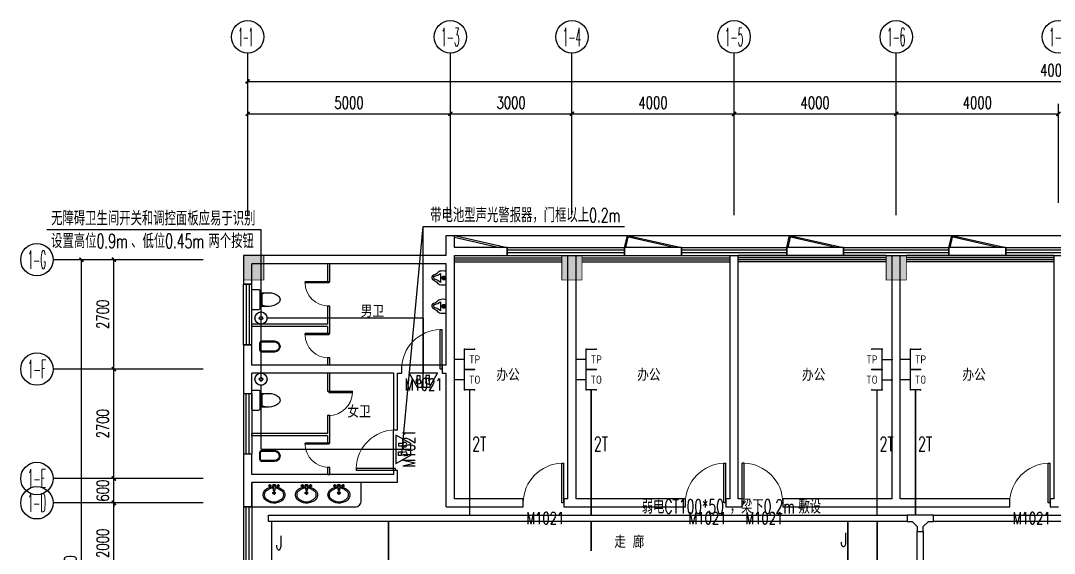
# Model space of a CAD drawing. Extents: x -6243262 to 3079315, y -2914302 to 172723.
# Drawn here: x -1822998 to -1797498, y -711020 to -697873 of the extents above; entities that cross this region are included whole.
import ezdxf
from ezdxf.enums import TextEntityAlignment as Align

# ---------------------------------------------------------------- set-up
doc = ezdxf.new("R2010")
doc.units = 0
doc.header["$LTSCALE"] = 1000
for name, color, linetype in [('0-柱网', 2, 'Continuous'), ('0-铝板', 32, 'Continuous'), ('A-FLOR-OTHER1-ON', 253, 'Continuous'), ('AXIS', 3, 'Continuous'), ('AXIS_TEXT', 7, 'Continuous'), ('CABLETRAY', 4, 'Continuous'), ('DIM-消防', 3, 'Continuous'), ('EQUIP-安防', 3, 'Continuous'), ('EQUIP-消防', 3, 'Continuous'), ('EQUIP-通讯', 3, 'Continuous'), ('PUB_TEXT', 7, 'Continuous'), ('STAIR', 2, 'Continuous'), ('TEL_TEXT', 7, 'Continuous'), ('WALL', 9, 'Continuous'), ('WALL-PARAPET', 6, 'Continuous'), ('WINDOW', 4, 'Continuous'), ('WINDOW_TEXT', 7, 'Continuous'), ('WIRE-通讯', 4, 'Continuous'), ('洁具', 253, 'Continuous')]:
    doc.layers.add(name, color=color, linetype=linetype)
doc.styles.add('-宋体', font='', dxfattribs={"width": 0.8})
doc.styles.add('_TCH_AXIS', font='COMPLEX', dxfattribs={"bigfont": 'GBCBIG'})
doc.styles.add('_TCH_DIM_T3', font='SIMPLEX', dxfattribs={"width": 0.705882, "bigfont": 'GBCBIG'})
doc.styles.add('_TCH_WINDOW', font='SIMPLEX', dxfattribs={"height": 3.5, "bigfont": 'GBCBIG'})
doc.styles.add('_TEL_ATTDEF', font='gbenor', dxfattribs={"bigfont": 'gbcbig'})
doc.styles.add('_TEL_DIM', font='SIMPLEX', dxfattribs={"width": 0.8, "height": 3.5, "bigfont": 'HZTXT'})
doc.styles.add('COMPLEX', font='COMPLEX')
doc.styles.get("Standard").update_dxf_attribs({"font": 'gbenor.shx', "bigfont": 'gbcbig.shx'})
doc.styles.get('-宋体').set_extended_font_data('SimSun')
doc.dimstyles.new('_TCH_ARCH&&100', dxfattribs={"dimtxt": 297.5, "dimasz": 100, "dimexe": 250, "dimexo": 300, "dimgap": 126.25, "dimtad": 1, "dimdec": 0, "dimzin": 0, "dimdsep": 46, "dimtxsty": '_TCH_DIM_T3', "dimblk": 'ARCHTICK', "dimcen": 0.09, "dimclrt": 7, "dimazin": 2, "dimtfac": 1, "dimtdec": 0, "dimtix": 1, "dimtmove": 2, "dimatfit": 3, "dimfxl": 0, "dimtolj": 1, "dimtzin": 0, "dimarcsym": 0})

# ---------------------------------------------------------------- blocks, each defined once
blk = doc.blocks.new('1#柱网')
at = {"layer": '0-柱网'}
for points in [[(494005, 93967), (494005, 93367), (494505, 93367), (494505, 93967)], [(501855, 93967), (501855, 93367), (502355, 93367), (502355, 93967)], [(509855, 93967), (509855, 93367), (510355, 93367), (510355, 93967)]]:
    blk.add_hatch(color=0, dxfattribs=at).paths.add_polyline_path(points)
at = {"layer": '0-柱网', "color": 0, "const_width": 20}
for points in [[(494005, 93967), (494005, 93367), (494505, 93367), (494505, 93967), (494005, 93967)], [(501855, 93967), (501855, 93367), (502355, 93367), (502355, 93967), (501855, 93967)], [(509855, 93967), (509855, 93367), (510355, 93367), (510355, 93967), (509855, 93967)]]:
    blk.add_lwpolyline(points, dxfattribs=at)
blk = doc.blocks.new('A$C22252488')
at = {"layer": '0-铝板', "color": 0}
blk.add_lwpolyline([(1218, 0), (60, 261), (69, 300), (1400, 0)], dxfattribs=at)
at = {"layer": 'WINDOW', "color": 0}
for points in [[(0, 0), (60, 261)], [(31, 0), (90, 254)]]:
    blk.add_lwpolyline(points, dxfattribs=at)
blk = doc.blocks.new('$DorLib2D$00000001')
at = {"color": 0}
for p, q in [((0.45, 0.975), (0.5, 0.975)), ((0.45, 0), (0.45, 0.975)), ((0.5, 0), (0.5, 0.975)), ((0.5, 0), (0.45, 0))]:
    blk.add_line(p, q, dxfattribs=at)
at = {"color": 0, "lineweight": 13}
blk.add_arc((0.475, 0), 0.975, 91.4693, 180, dxfattribs=at)
blk = doc.blocks.new('$WINLIB2D$00000001')
at = {"color": 0}
for points in [[(-0.5, 0.5), (-0.5, -0.5)], [(-0.5, 0.5), (0.5, 0.5)], [(0.5, -0.5), (0.5, 0.5)], [(0.5, 0.1667), (-0.5, 0.1667)], [(0.5, -0.1667), (-0.5, -0.1667)], [(-0.5, -0.5), (0.5, -0.5)]]:
    blk.add_lwpolyline(points, dxfattribs=at)
blk = doc.blocks.new('$plan$00003671')
at = {"layer": '洁具', "color": 0}
for p, q in [((-101, 10), (-101, -63)), ((-25, 0), (-32, -39)), ((-25, 0), (25, 0)), ((-25, 0), (-17, -148)), ((25, 0), (17, -148)), ((25, 0), (32, -39)), ((101, 10), (101, -63)), ((-64, -27), (-138, -27)), ((45, -209), (-45, -209)), ((-32, -39), (-17, -148)), ((-24, -20), (24, -20)), ((-17, -138), (17, -138)), ((-17, -148), (17, -148)), ((0, -164), (0, -254)), ((32, -39), (17, -148)), ((138, -27), (64, -27))]:
    blk.add_line(p, q, dxfattribs=at)
blk.add_lwpolyline([(25, 0), (32, -39), (30, -54, -0.144626), (222, -135, -0.454002), (196, -399, -0.337627), (-227, -368, -0.376635), (-227, -140, -0.17218), (-30, -54), (-32, -39), (-25, 0)], format="xyb", close=True, dxfattribs=at)
for centre, radius in [((-101, -27), 25.2), ((-101, -27), 15.1), ((0, -209), 30.2), ((0, -209), 20.2), ((101, -27), 25.2), ((101, -27), 15.1)]:
    blk.add_circle(centre, radius, dxfattribs=at)
for centre, radius, start, end in [((-102, -254), 138, 152.5904, 207.4096), ((-19, -374), 275, 118.8696, 138.2267), ((-16, -304), 218, 108.3074, 128.6169), ((0, -351), 268, 95.4714, 108.3074), ((-1, -27), 7.25, 80.5252, 279.4748), ((1, -27), 7.25, 260.5252, 99.4748), ((0, -351), 268, 71.6926, 84.5286), ((16, -304), 218, 51.3831, 71.6926), ((19, -374), 275, 41.7733, 61.1304), ((102, -254), 138, 332.5904, 27.4096), ((-19, -135), 275, 221.7733, 241.1304), ((-16, -205), 218, 231.3831, 251.6926), ((0, -158), 268, 251.6926, 288.3074), ((16, -205), 218, 288.3074, 308.6169), ((19, -135), 275, 298.8696, 318.2267)]:
    blk.add_arc(centre, radius, start, end, dxfattribs=at)
blk = doc.blocks.new('$plan$00002813')
at = {"layer": '洁具', "color": 0}
blk.add_line((-112, -146), (114, -146), dxfattribs=at)
blk.add_lwpolyline([(-185, 0), (-185, -10), (-164, -10, 0.125587), (-163, -162, 0.087699), (-135, -207, -0.142493), (-79, -292, 0.309604), (0, -360, 0.229829), (59, -308, -0.1358), (128, -215, 0.187963), (170, -108, 0.056569), (165, -10), (185, -10), (185, 0)], format="xyb", close=True, dxfattribs=at)
for radius in [47.3, 34.6, 22.1]:
    blk.add_circle((0, -62), radius, dxfattribs=at)
for centre, radius, start, end in [((-382, -363), 346, 14.0616, 38.7001), ((335, -366), 312, 135.2868, 164.3913), ((-6, -276), 40.9, 183.6565, 351.9398)]:
    blk.add_arc(centre, radius, start, end, dxfattribs=at)
blk = doc.blocks.new('$plan$00002866')
at = {"layer": '洁具', "color": 0}
for points in [[(-366, 138), (-59, 138, -0.388189), (0, 88), (0, -88, -0.388189), (-59, -138), (-366, -138, -0.97895)], [(-58, -116), (-376, -116, -0.936623), (-366, 117), (-58, 117, -0.381636), (-21, 86), (-21, -86, -0.399536)]]:
    blk.add_lwpolyline(points, format="xyb", close=True, dxfattribs=at)
blk.add_lwpolyline([(-306, 117, 0, 0, 0.440649), (-316, 108, 0, 0, 0), (-316, -106, 0, 0, 0.411645), (-307, -115, 1.5, 1.5, 0)], format="xyseb", dxfattribs=at)
blk = doc.blocks.new('_ArchTick')
at = {"color": 0, "linetype": 'ByBlock', "const_width": 0.4}
blk.add_lwpolyline([(-0.5, -0.5), (0.5, 0.5)], dxfattribs=at)
blk = doc.blocks.new('*D131')
at = {"layer": 'AXIS', "color": 0, "lineweight": -2, "transparency": 16777216}
for p, q in [((1416495, -770052), (1416495, -766802)), ((1456495, -770052), (1456495, -766802)), ((1416495, -767052), (1456495, -767052))]:
    blk.add_line(p, q, dxfattribs=at)
at = {"layer": 'Defpoints', "color": 0, "transparency": 16777216}
for p in [(1456495, -767052), (1416495, -770352), (1456495, -770352)]:
    blk.add_point(p, dxfattribs=at)
at = {"layer": 'AXIS', "color": 0, "lineweight": -2, "transparency": 16777216, "xscale": 100, "yscale": 100, "zscale": 100, "rotation": 180}
blk.add_blockref('_ArchTick', (1416495, -767052), dxfattribs=at)
at = {"layer": 'AXIS', "color": 0, "lineweight": -2, "transparency": 16777216, "xscale": 100, "yscale": 100, "zscale": 100}
blk.add_blockref('_ArchTick', (1456495, -767052), dxfattribs=at)
at = {"layer": 'AXIS', "color": 7, "transparency": 16777216, "insert": (1436495, -766777), "char_height": 297.5, "attachment_point": 5, "style": '_TCH_DIM_T3'}
blk.add_mtext('\\A1;40000', dxfattribs=at)
blk = doc.blocks.new('*D136')
at = {"layer": 'AXIS', "color": 0, "lineweight": -2, "transparency": 16777216}
for p, q in [((1432495, -770052), (1432495, -767602)), ((1436495, -770052), (1436495, -767602)), ((1432495, -767852), (1436495, -767852))]:
    blk.add_line(p, q, dxfattribs=at)
at = {"layer": 'Defpoints', "color": 0, "transparency": 16777216}
for p in [(1436495, -767852), (1432495, -770352), (1436495, -770352)]:
    blk.add_point(p, dxfattribs=at)
at = {"layer": 'AXIS', "color": 0, "lineweight": -2, "transparency": 16777216, "xscale": 100, "yscale": 100, "zscale": 100, "rotation": 180}
blk.add_blockref('_ArchTick', (1432495, -767852), dxfattribs=at)
at = {"layer": 'AXIS', "color": 0, "lineweight": -2, "transparency": 16777216, "xscale": 100, "yscale": 100, "zscale": 100}
blk.add_blockref('_ArchTick', (1436495, -767852), dxfattribs=at)
at = {"layer": 'AXIS', "color": 7, "transparency": 16777216, "insert": (1434495, -767577), "char_height": 297.5, "attachment_point": 5, "style": '_TCH_DIM_T3'}
blk.add_mtext('\\A1;4000', dxfattribs=at)
blk = doc.blocks.new('*D137')
at = {"layer": 'AXIS', "color": 0, "lineweight": -2, "transparency": 16777216}
for p, q in [((1428495, -770052), (1428495, -767602)), ((1432495, -770052), (1432495, -767602)), ((1428495, -767852), (1432495, -767852))]:
    blk.add_line(p, q, dxfattribs=at)
at = {"layer": 'Defpoints', "color": 0, "transparency": 16777216}
for p in [(1432495, -767852), (1428495, -770352), (1432495, -770352)]:
    blk.add_point(p, dxfattribs=at)
at = {"layer": 'AXIS', "color": 0, "lineweight": -2, "transparency": 16777216, "xscale": 100, "yscale": 100, "zscale": 100, "rotation": 180}
blk.add_blockref('_ArchTick', (1428495, -767852), dxfattribs=at)
at = {"layer": 'AXIS', "color": 0, "lineweight": -2, "transparency": 16777216, "xscale": 100, "yscale": 100, "zscale": 100}
blk.add_blockref('_ArchTick', (1432495, -767852), dxfattribs=at)
at = {"layer": 'AXIS', "color": 7, "transparency": 16777216, "insert": (1430495, -767577), "char_height": 297.5, "attachment_point": 5, "style": '_TCH_DIM_T3'}
blk.add_mtext('\\A1;4000', dxfattribs=at)
blk = doc.blocks.new('*D138')
at = {"layer": 'AXIS', "color": 0, "lineweight": -2, "transparency": 16777216}
for p, q in [((1424495, -770052), (1424495, -767602)), ((1428495, -770052), (1428495, -767602)), ((1424495, -767852), (1428495, -767852))]:
    blk.add_line(p, q, dxfattribs=at)
at = {"layer": 'Defpoints', "color": 0, "transparency": 16777216}
for p in [(1428495, -767852), (1424495, -770352), (1428495, -770352)]:
    blk.add_point(p, dxfattribs=at)
at = {"layer": 'AXIS', "color": 0, "lineweight": -2, "transparency": 16777216, "xscale": 100, "yscale": 100, "zscale": 100, "rotation": 180}
blk.add_blockref('_ArchTick', (1424495, -767852), dxfattribs=at)
at = {"layer": 'AXIS', "color": 0, "lineweight": -2, "transparency": 16777216, "xscale": 100, "yscale": 100, "zscale": 100}
blk.add_blockref('_ArchTick', (1428495, -767852), dxfattribs=at)
at = {"layer": 'AXIS', "color": 7, "transparency": 16777216, "insert": (1426495, -767577), "char_height": 297.5, "attachment_point": 5, "style": '_TCH_DIM_T3'}
blk.add_mtext('\\A1;4000', dxfattribs=at)
blk = doc.blocks.new('*D139')
at = {"layer": 'AXIS', "color": 0, "lineweight": -2, "transparency": 16777216}
for p, q in [((1421495, -770052), (1421495, -767602)), ((1424495, -770052), (1424495, -767602)), ((1421495, -767852), (1424495, -767852))]:
    blk.add_line(p, q, dxfattribs=at)
at = {"layer": 'Defpoints', "color": 0, "transparency": 16777216}
for p in [(1424495, -767852), (1421495, -770352), (1424495, -770352)]:
    blk.add_point(p, dxfattribs=at)
at = {"layer": 'AXIS', "color": 0, "lineweight": -2, "transparency": 16777216, "xscale": 100, "yscale": 100, "zscale": 100, "rotation": 180}
blk.add_blockref('_ArchTick', (1421495, -767852), dxfattribs=at)
at = {"layer": 'AXIS', "color": 0, "lineweight": -2, "transparency": 16777216, "xscale": 100, "yscale": 100, "zscale": 100}
blk.add_blockref('_ArchTick', (1424495, -767852), dxfattribs=at)
at = {"layer": 'AXIS', "color": 7, "transparency": 16777216, "insert": (1422995, -767577), "char_height": 297.5, "attachment_point": 5, "style": '_TCH_DIM_T3'}
blk.add_mtext('\\A1;3000', dxfattribs=at)
blk = doc.blocks.new('*D140')
at = {"layer": 'AXIS', "color": 0, "lineweight": -2, "transparency": 16777216}
for p, q in [((1416495, -770052), (1416495, -767602)), ((1421495, -770052), (1421495, -767602)), ((1416495, -767852), (1421495, -767852))]:
    blk.add_line(p, q, dxfattribs=at)
at = {"layer": 'Defpoints', "color": 0, "transparency": 16777216}
for p in [(1421495, -767852), (1416495, -770352), (1421495, -770352)]:
    blk.add_point(p, dxfattribs=at)
at = {"layer": 'AXIS', "color": 0, "lineweight": -2, "transparency": 16777216, "xscale": 100, "yscale": 100, "zscale": 100, "rotation": 180}
blk.add_blockref('_ArchTick', (1416495, -767852), dxfattribs=at)
at = {"layer": 'AXIS', "color": 0, "lineweight": -2, "transparency": 16777216, "xscale": 100, "yscale": 100, "zscale": 100}
blk.add_blockref('_ArchTick', (1421495, -767852), dxfattribs=at)
at = {"layer": 'AXIS', "color": 7, "transparency": 16777216, "insert": (1418995, -767577), "char_height": 297.5, "attachment_point": 5, "style": '_TCH_DIM_T3'}
blk.add_mtext('\\A1;5000', dxfattribs=at)
blk = doc.blocks.new('_AXISO')
at = {"color": 0}
blk.add_circle((0, 0), 0.5, dxfattribs=at)
at = {"layer": 'AXIS_TEXT', "color": 0, "style": 'COMPLEX', "width": 1.041667}
blk.add_attdef('A', text='', height=0.56, dxfattribs=at).set_placement((-0.25, -0.28), (0.25, -0.28), align=Align.FIT)
blk = doc.blocks.new('*D146')
at = {"layer": 'AXIS', "color": 0, "lineweight": -2, "transparency": 16777216}
for p, q in [((1415095, -771452), (1412145, -771452)), ((1412395, -786952), (1412395, -771452)), ((1415095, -786952), (1412145, -786952))]:
    blk.add_line(p, q, dxfattribs=at)
at = {"layer": 'Defpoints', "color": 0, "transparency": 16777216}
for p in [(1412395, -771452), (1415395, -771452), (1415395, -786952)]:
    blk.add_point(p, dxfattribs=at)
at = {"layer": 'AXIS', "color": 0, "lineweight": -2, "transparency": 16777216, "xscale": 100, "yscale": 100, "zscale": 100}
for p, rotation in [((1412395, -771452), 90), ((1412395, -786952), 270)]:
    blk.add_blockref('_ArchTick', p, dxfattribs=dict(at, rotation=rotation))
at = {"layer": 'AXIS', "color": 7, "transparency": 16777216, "insert": (1412120, -779202), "char_height": 297.5, "attachment_point": 5, "rotation": 90, "style": '_TCH_DIM_T3'}
blk.add_mtext('\\A1;15500', dxfattribs=at)
blk = doc.blocks.new('*D149')
at = {"layer": 'AXIS', "color": 0, "lineweight": -2, "transparency": 16777216}
for p, q in [((1415095, -777452), (1412945, -777452)), ((1413195, -779452), (1413195, -777452)), ((1415095, -779452), (1412945, -779452))]:
    blk.add_line(p, q, dxfattribs=at)
at = {"layer": 'Defpoints', "color": 0, "transparency": 16777216}
for p in [(1413195, -777452), (1415395, -777452), (1415395, -779452)]:
    blk.add_point(p, dxfattribs=at)
at = {"layer": 'AXIS', "color": 0, "lineweight": -2, "transparency": 16777216, "xscale": 100, "yscale": 100, "zscale": 100}
for p, rotation in [((1413195, -777452), 90), ((1413195, -779452), 270)]:
    blk.add_blockref('_ArchTick', p, dxfattribs=dict(at, rotation=rotation))
at = {"layer": 'AXIS', "color": 7, "transparency": 16777216, "insert": (1412920, -778452), "char_height": 297.5, "attachment_point": 5, "rotation": 90, "style": '_TCH_DIM_T3'}
blk.add_mtext('\\A1;2000', dxfattribs=at)
blk = doc.blocks.new('*D150')
at = {"layer": 'AXIS', "color": 0, "lineweight": -2, "transparency": 16777216}
for p, q in [((1415095, -776852), (1412945, -776852)), ((1413195, -776852), (1413195, -776752)), ((1413195, -777452), (1413195, -776852)), ((1415095, -777452), (1412945, -777452)), ((1413195, -777452), (1413195, -777552))]:
    blk.add_line(p, q, dxfattribs=at)
at = {"layer": 'Defpoints', "color": 0, "transparency": 16777216}
for p in [(1413195, -776852), (1415395, -776852), (1415395, -777452)]:
    blk.add_point(p, dxfattribs=at)
at = {"layer": 'AXIS', "color": 0, "lineweight": -2, "transparency": 16777216, "xscale": 100, "yscale": 100, "zscale": 100}
for p, rotation in [((1413195, -776852), 270), ((1413195, -777452), 90)]:
    blk.add_blockref('_ArchTick', p, dxfattribs=dict(at, rotation=rotation))
at = {"layer": 'AXIS', "color": 7, "transparency": 16777216, "insert": (1412920, -777152), "char_height": 297.5, "attachment_point": 5, "rotation": 90, "style": '_TCH_DIM_T3'}
blk.add_mtext('\\A1;600', dxfattribs=at)
blk = doc.blocks.new('*D151')
at = {"layer": 'AXIS', "color": 0, "lineweight": -2, "transparency": 16777216}
for p, q in [((1415095, -774152), (1412945, -774152)), ((1413195, -776852), (1413195, -774152)), ((1415095, -776852), (1412945, -776852))]:
    blk.add_line(p, q, dxfattribs=at)
at = {"layer": 'Defpoints', "color": 0, "transparency": 16777216}
for p in [(1413195, -774152), (1415395, -774152), (1415395, -776852)]:
    blk.add_point(p, dxfattribs=at)
at = {"layer": 'AXIS', "color": 0, "lineweight": -2, "transparency": 16777216, "xscale": 100, "yscale": 100, "zscale": 100}
for p, rotation in [((1413195, -774152), 90), ((1413195, -776852), 270)]:
    blk.add_blockref('_ArchTick', p, dxfattribs=dict(at, rotation=rotation))
at = {"layer": 'AXIS', "color": 7, "transparency": 16777216, "insert": (1412920, -775502), "char_height": 297.5, "attachment_point": 5, "rotation": 90, "style": '_TCH_DIM_T3'}
blk.add_mtext('\\A1;2700', dxfattribs=at)
blk = doc.blocks.new('*D152')
at = {"layer": 'AXIS', "color": 0, "lineweight": -2, "transparency": 16777216}
for p, q in [((1415095, -771452), (1412945, -771452)), ((1413195, -774152), (1413195, -771452)), ((1415095, -774152), (1412945, -774152))]:
    blk.add_line(p, q, dxfattribs=at)
at = {"layer": 'Defpoints', "color": 0, "transparency": 16777216}
for p in [(1413195, -771452), (1415395, -771452), (1415395, -774152)]:
    blk.add_point(p, dxfattribs=at)
at = {"layer": 'AXIS', "color": 0, "lineweight": -2, "transparency": 16777216, "xscale": 100, "yscale": 100, "zscale": 100}
for p, rotation in [((1413195, -771452), 90), ((1413195, -774152), 270)]:
    blk.add_blockref('_ArchTick', p, dxfattribs=dict(at, rotation=rotation))
at = {"layer": 'AXIS', "color": 7, "transparency": 16777216, "insert": (1412920, -772802), "char_height": 297.5, "attachment_point": 5, "rotation": 90, "style": '_TCH_DIM_T3'}
blk.add_mtext('\\A1;2700', dxfattribs=at)
blk = doc.blocks.new('$plan$00002826')
at = {"layer": '洁具', "color": 0}
for p, q in [((-260, -140), (-260, 140)), ((-200, 170), (-200, -170))]:
    blk.add_line(p, q, dxfattribs=at)
blk.add_lwpolyline([(-650, 92, 0.537872), (-650, -92, 0.149947), (-430, -170), (-200, -170), (-200, -220, 0.414214), (-170, -250), (-30, -250, 0.414214), (0, -220), (0, 220, 0.414214), (-30, 250), (-170, 250, 0.414214), (-200, 220), (-200, 170), (-430, 170, 0.149947)], format="xyb", close=True, dxfattribs=at)
for centre, start, end in [((-413, -227), 67.4505, 91.4725), ((-413, 227), 268.6339, 292.5495)]:
    blk.add_arc(centre, 398, start, end, dxfattribs=at)
blk = doc.blocks.new('$equip$00001847')
for p, q in [((-0.5, 0.499), (-0.5, 0.999)), ((0.5, 0.999), (0.5, 0.499)), ((0.5, 0.499), (-0.5, 0.499)), ((0, 0.5), (0, 0))]:
    blk.add_line(p, q)
for p in [(-0.5, 0.999), (0.5, 0.999), (-0.5, 0.499), (0, 0), (0.5, 0.499)]:
    blk.add_point(p)
at = {"color": 7, "style": '_TEL_DIM'}
blk.add_attdef('$TEXT$', text='', height=0.4, dxfattribs=at).set_placement((0, 0.999), align=Align.MIDDLE_CENTER)
at = {"color": 7, "style": '_TEL_DIM', "flags": 1}
blk.add_attdef('A', text='', height=0.00002, dxfattribs=at).set_placement((0, 0), align=Align.MIDDLE_CENTER)
blk = doc.blocks.new('$equip$00001867')
for p, q in [((-0.5, 0.499), (-0.5, 0.999)), ((0.5, 0.999), (0.5, 0.499)), ((0.5, 0.499), (-0.5, 0.499)), ((0, 0.5), (0, 0))]:
    blk.add_line(p, q)
for p in [(-0.5, 0.999), (0.5, 0.999), (-0.5, 0.499), (0, 0), (0.5, 0.499)]:
    blk.add_point(p)
at = {"color": 7, "style": '_TEL_DIM'}
blk.add_attdef('$TEXT$', text='', height=0.4, dxfattribs=at).set_placement((0, 0.999), align=Align.MIDDLE_CENTER)
at = {"color": 7, "style": '_TEL_DIM', "flags": 1}
blk.add_attdef('A', text='', height=0.00002, dxfattribs=at).set_placement((0, 0), align=Align.MIDDLE_CENTER)
blk = doc.blocks.new('$equip$00002679')
for p, q in [((-0.3, 0.699), (-0.703, 0)), ((-0.264, 0.249), (-0.304, 0.569)), ((-0.304, 0.569), (-0.128, 0.489)), ((0.3, 0.699), (-0.3, 0.699)), ((0.3, 0.699), (-0.3, 0.699)), ((0, 0.699), (0, 0)), ((0.703, 0), (0.3, 0.699)), ((-0.703, 0), (0.703, 0)), ((-0.304, 0.249), (-0.304, 0.113)), ((-0.128, 0.249), (-0.304, 0.249)), ((-0.304, 0.113), (-0.128, 0.113)), ((-0.128, 0.489), (-0.168, 0.249)), ((-0.128, 0.113), (-0.128, 0.249)), ((0.174, 0.11), (0.174, 0.338)), ((0.294, 0.11), (0.174, 0.11)), ((0.294, 0.338), (0.294, 0.11))]:
    blk.add_line(p, q)
at = {"const_width": 0.04}
for points in [[(-0.299, 0.699), (0.301, 0.699), (0.703, 0), (-0.702, 0), (-0.299, 0.699), (0.301, 0.699)], [(-0.3, 0.699), (0.3, 0.699), (0.703, 0), (-0.703, 0), (-0.3, 0.699), (0.3, 0.699)]]:
    blk.add_lwpolyline(points, dxfattribs=at)
blk.add_circle((0.234, 0.43), 0.111)
for p in [(0, 0.699), (-0.501, 0.349), (0, 0), (0.502, 0.349)]:
    blk.add_point(p)
at = {"color": 7, "flags": 1}
for tag, height, p in [('A', 0.00002, (0, 0)), ('B', 0.4, (0.961, 0.299))]:
    blk.add_attdef(tag, text='', height=height, dxfattribs=at).set_placement(p, align=Align.MIDDLE_CENTER)
blk = doc.blocks.new('$equip$00002479')
at = {"const_width": 0.04}
blk.add_lwpolyline([(-0.3, 0, 1), (0.3, 0, 1), (-0.3, 0, 0.942883)], format="xyb", dxfattribs=at)
for radius in [0.3, 0.0841]:
    blk.add_circle((0, 0), radius)
for p in [(-0.3, 0), (0, 0.3), (0.3, 0), (0, -0.3)]:
    blk.add_point(p)
at = {"color": 7, "style": '_TEL_DIM', "flags": 1}
blk.add_attdef('A', text='', height=0.00002, dxfattribs=at).set_placement((0, 0), align=Align.MIDDLE_CENTER)
blk = doc.blocks.new('33')
at = {"color": 8}
blk.add_lwpolyline([(1416595.1, -776952.2), (1416595.1, -777552.2), (1419145.1, -777552.2, 0.4142136), (1419295.1, -777402.2), (1419295.1, -776952.2)], format="xyb", dxfattribs=at)
at = {"layer": '0-铝板', "color": 8}
for points in [[(1421595.1, -770852.2), (1457095.1, -770852.2), (1457095.1, -779352.2)], [(1421595.1, -770852.2), (1421595.1, -770852.2), (1422895, -771152.2)], [(1421595.1, -770893.1), (1422704.1, -771152.2)]]:
    blk.add_lwpolyline(points, dxfattribs=at)
at = {"layer": 'A-FLOR-OTHER1-ON', "color": 8}
for points in [[(1421595.1, -771352.2), (1424245.1, -771352.2)], [(1424745.1, -771352.2), (1428395.1, -771352.2)], [(1432245.1, -771352.2), (1428595.1, -771352.2)], [(1436395.1, -771352.2), (1432745.1, -771352.2)], [(1421595.1, -771502.2), (1424245.1, -771502.2)], [(1424745.1, -771502.2), (1428395.1, -771502.2)], [(1432245.1, -771502.2), (1428595.1, -771502.2)], [(1436395.1, -771502.2), (1432745.1, -771502.2)]]:
    blk.add_lwpolyline(points, dxfattribs=at)
at = {"layer": 'AXIS', "color": 8}
for p, q in [((1416495.1, -770352.2), (1416495.1, -766352.2)), ((1421495.1, -770352.2), (1421495.1, -766352.2)), ((1424495.1, -770352.2), (1424495.1, -766352.2)), ((1428495.1, -770352.2), (1428495.1, -766352.2)), ((1432495.1, -770352.2), (1432495.1, -766352.2)), ((1415395.1, -771452.2), (1411695.1, -771452.2)), ((1415395.1, -774152.2), (1411695.1, -774152.2)), ((1415395.1, -776852.2), (1411695.1, -776852.2)), ((1415395.1, -777452.2), (1411695.1, -777452.2))]:
    blk.add_line(p, q, dxfattribs=at)
at = {"layer": 'STAIR', "color": 8}
for points in [[(1421595.1, -771402.2), (1424245.1, -771402.2)], [(1421595.1, -771452.2), (1424245.1, -771452.2)], [(1424745.1, -771402.2), (1428395.1, -771402.2)], [(1424745.1, -771452.2), (1428395.1, -771452.2)], [(1432245.1, -771402.2), (1428595.1, -771402.2)], [(1432245.1, -771452.2), (1428595.1, -771452.2)], [(1436395.1, -771402.2), (1432745.1, -771402.2)], [(1436395.1, -771452.2), (1432745.1, -771452.2)]]:
    blk.add_lwpolyline(points, dxfattribs=at)
at = {"layer": 'WALL', "color": 8}
for p, q in [((1421395.1, -771252.2), (1421395.1, -770852.2)), ((1421395.1, -770852.2), (1421595.1, -770852.2)), ((1421595.1, -771152.2), (1421595.1, -770852.2)), ((1416395.1, -771352.2), (1416395.1, -772052.2)), ((1421395.1, -771352.2), (1416395.1, -771352.2)), ((1421395.1, -771352.2), (1421395.1, -771252.2)), ((1422895, -771152.2), (1421595.1, -771152.2)), ((1421595.1, -771352.2), (1422895, -771352.2)), ((1421595.1, -771452.2), (1421595.1, -771352.2)), ((1422895, -771352.2), (1422895, -771152.2)), ((1424395.1, -777352.2), (1424395.1, -771352.2)), ((1424395.1, -771352.2), (1424595.1, -771352.2)), ((1424595.1, -777352.2), (1424595.1, -771352.2)), ((1427195.1, -771152.2), (1425795.1, -771152.2)), ((1425795.1, -771152.2), (1425795.1, -771352.2)), ((1425795.1, -771352.2), (1427195.1, -771352.2)), ((1427195.1, -771352.2), (1427195.1, -771152.2)), ((1428395.1, -777352.2), (1428395.1, -771352.2)), ((1428395.1, -771352.2), (1428595.1, -771352.2)), ((1428595.1, -777352.2), (1428595.1, -771352.2)), ((1431195.1, -771152.2), (1429795.1, -771152.2)), ((1429795.1, -771152.2), (1429795.1, -771352.2)), ((1429795.1, -771352.2), (1431195.1, -771352.2)), ((1431195.1, -771352.2), (1431195.1, -771152.2)), ((1432395.1, -777352.2), (1432395.1, -771352.2)), ((1432395.1, -771352.2), (1432595.1, -771352.2)), ((1432595.1, -777352.2), (1432595.1, -771352.2)), ((1435195.1, -771152.2), (1433795.1, -771152.2)), ((1433795.1, -771152.2), (1433795.1, -771352.2)), ((1433795.1, -771352.2), (1435195.1, -771352.2)), ((1435195.1, -771352.2), (1435195.1, -771152.2)), ((1436395.1, -777352.2), (1436395.1, -771352.2)), ((1416595.1, -772052.2), (1416595.1, -771552.2)), ((1421395.1, -771552.2), (1416595.1, -771552.2)), ((1421395.1, -774052.2), (1421395.1, -771552.2)), ((1421595.1, -774152.2), (1421595.1, -771452.2)), ((1416395.1, -772052.2), (1416595.1, -772052.2)), ((1416595.1, -773552.2), (1416395.1, -773552.2)), ((1416395.1, -773552.2), (1416395.1, -774152.2)), ((1416595.1, -774052.2), (1416595.1, -773552.2)), ((1416395.1, -774152.2), (1416395.1, -774752.2)), ((1418495.1, -774052.2), (1416595.1, -774052.2)), ((1420095.1, -774052.2), (1418495.1, -774052.2)), ((1420295.1, -774052.2), (1420095.1, -774052.2)), ((1420295.1, -774252.2), (1420295.1, -774052.2)), ((1421395.1, -774052.2), (1421295.1, -774052.2)), ((1421295.1, -774052.2), (1421295.1, -774252.2)), ((1421595.1, -777352.2), (1421595.1, -774152.2)), ((1418495.1, -774252.2), (1416595.1, -774252.2)), ((1416595.1, -774752.2), (1416595.1, -774252.2)), ((1420095.1, -774252.2), (1418495.1, -774252.2)), ((1420095.1, -774252.2), (1420095.1, -775652.2)), ((1420195.1, -775652.2), (1420195.1, -774252.2)), ((1420195.1, -774252.2), (1420295.1, -774252.2)), ((1421295.1, -774252.2), (1421395.1, -774252.2)), ((1421395.1, -777552.2), (1421395.1, -774252.2)), ((1416395.1, -774752.2), (1416595.1, -774752.2)), ((1420095.1, -775652.2), (1420195.1, -775652.2)), ((1416595.1, -776252.2), (1416395.1, -776252.2)), ((1416395.1, -776252.2), (1416395.1, -776852.2)), ((1416595.1, -776752.2), (1416595.1, -776252.2)), ((1420195.1, -776652.2), (1420095.1, -776652.2)), ((1420095.1, -776652.2), (1420095.1, -776752.2)), ((1420195.1, -776952.2), (1420195.1, -776652.2)), ((1416395.1, -776852.2), (1416395.1, -777552.2)), ((1420095.1, -776752.2), (1416595.1, -776752.2)), ((1416595.1, -777552.2), (1416595.1, -776952.2)), ((1420195.1, -776952.2), (1416595.1, -776952.2)), ((1423295.1, -777352.2), (1421595.1, -777352.2)), ((1423295.1, -777552.2), (1423295.1, -777352.2)), ((1424395.1, -777352.2), (1424295.1, -777352.2)), ((1424295.1, -777352.2), (1424295.1, -777552.2)), ((1427295.1, -777352.2), (1424595.1, -777352.2)), ((1427295.1, -777552.2), (1427295.1, -777352.2)), ((1428395.1, -777352.2), (1428295.1, -777352.2)), ((1428295.1, -777352.2), (1428295.1, -777552.2)), ((1428695.1, -777352.2), (1428595.1, -777352.2)), ((1428695.1, -777552.2), (1428695.1, -777352.2)), ((1432395.1, -777352.2), (1429695.1, -777352.2)), ((1429695.1, -777352.2), (1429695.1, -777552.2)), ((1435295.1, -777352.2), (1432595.1, -777352.2)), ((1435295.1, -777552.2), (1435295.1, -777352.2)), ((1436395.1, -777352.2), (1436295.1, -777352.2)), ((1436295.1, -777352.2), (1436295.1, -777552.2)), ((1416395.1, -777552.2), (1416595.1, -777552.2)), ((1421395.1, -777552.2), (1423295.1, -777552.2)), ((1424295.1, -777552.2), (1424495.1, -777552.2)), ((1424495.1, -777552.2), (1427295.1, -777552.2)), ((1428295.1, -777552.2), (1428495.1, -777552.2)), ((1428495.1, -777552.2), (1428695.1, -777552.2)), ((1429695.1, -777552.2), (1432495.1, -777552.2)), ((1432495.1, -777552.2), (1435295.1, -777552.2)), ((1436295.1, -777552.2), (1436495.1, -777552.2))]:
    blk.add_line(p, q, dxfattribs=at)
at = {"layer": 'WALL-PARAPET', "color": 8}
for p, q in [((1418465.1, -771552.2), (1418465.1, -771997.2)), ((1418525.1, -771552.2), (1418465.1, -771552.2)), ((1418525.1, -771997.2), (1418525.1, -771552.2)), ((1418465.1, -771997.2), (1418525.1, -771997.2)), ((1418525.1, -772597.2), (1418465.1, -772597.2)), ((1418465.1, -772597.2), (1418465.1, -773042.2)), ((1418525.1, -773072.2), (1418525.1, -772597.2)), ((1418465.1, -773042.2), (1416595.1, -773042.2)), ((1416595.1, -773102.2), (1416595.1, -773042.2)), ((1418465.1, -773102.2), (1416595.1, -773102.2)), ((1418465.1, -773102.2), (1418465.1, -773277.2)), ((1418525.1, -773277.2), (1418525.1, -773072.2)), ((1418465.1, -773277.2), (1418525.1, -773277.2)), ((1418525.1, -773877.2), (1418465.1, -773877.2)), ((1418465.1, -773877.2), (1418465.1, -774052.2)), ((1418525.1, -774052.2), (1418525.1, -773877.2)), ((1418465.1, -774252.2), (1418465.1, -774697.2)), ((1418525.1, -774252.2), (1418465.1, -774252.2)), ((1418525.1, -774697.2), (1418525.1, -774252.2)), ((1418465.1, -774697.2), (1418525.1, -774697.2)), ((1418525.1, -775297.2), (1418465.1, -775297.2)), ((1418465.1, -775297.2), (1418465.1, -775742.2)), ((1418525.1, -775772.2), (1418525.1, -775297.2)), ((1418465.1, -775742.2), (1416595.1, -775742.2)), ((1416595.1, -775802.2), (1416595.1, -775742.2)), ((1418465.1, -775802.2), (1416595.1, -775802.2)), ((1418465.1, -775802.2), (1418465.1, -775977.2)), ((1418525.1, -775977.2), (1418525.1, -775772.2)), ((1418465.1, -775977.2), (1418525.1, -775977.2)), ((1418525.1, -776577.2), (1418465.1, -776577.2)), ((1418465.1, -776577.2), (1418465.1, -776752.2)), ((1418525.1, -776752.2), (1418525.1, -776577.2)), ((1418465.1, -776752.2), (1418525.1, -776752.2))]:
    blk.add_line(p, q, dxfattribs=at)
at = {"layer": 'WINDOW', "color": 8}
for p, q in [((1421295.1, -774052.2), (1420295.1, -774052.2)), ((1420095.1, -776652.2), (1420095.1, -775652.2))]:
    blk.add_line(p, q, dxfattribs=at)
at = {"color": 8}
for name, p, rotation in [('$plan$00002813', (1421395.1, -771902.2), 269.9999999999999), ('$plan$00002813', (1421395.1, -772602.2), 269.9999999999999), ('$plan$00002866', (1416792.8, -773595), 180), ('$plan$00002866', (1416792.8, -776295), 179.9999999999999), ('$plan$00003671', (1417145.1, -777003.1), 359.9999999999999), ('$plan$00003671', (1417945.1, -777003.1), 359.9999999999999), ('$plan$00003671', (1418745.1, -777003.1), 359.9999999999999)]:
    blk.add_blockref(name, p, dxfattribs=dict(at, rotation=rotation))
at = {"color": 8, "yscale": -1, "rotation": 180}
for p in [(1416595.1, -772435.9), (1416595.1, -774921.1)]:
    blk.add_blockref('$plan$00002826', p, dxfattribs=at)
at = {"layer": '0-柱网', "color": 8}
blk.add_blockref('1#柱网', (922390.1, -865319.4), dxfattribs=at)
at = {"layer": '0-铝板', "color": 8}
for p in [(1425795.1, -771152.2), (1429795.1, -771152.2), (1433795.1, -771152.2)]:
    blk.add_blockref('A$C22252488', p, dxfattribs=at)
at = {"layer": 'AXIS', "color": 8}
ref = blk.add_blockref('_AXISO', (1416495.1, -765952.2), dxfattribs=dict(at, xscale=800, yscale=800, zscale=800))
ref.add_attrib('A', '1-1 ', dxfattribs={"layer": 'AXIS_TEXT', "color": 8, "height": 452.55, "style": '_TCH_AXIS', "width": 0.42}).set_placement((1416268.8, -766178.5), (1416721.4, -766178.5), align=Align.FIT)
ref = blk.add_blockref('_AXISO', (1421495.1, -765952.2), dxfattribs=dict(at, xscale=800, yscale=800, zscale=800))
ref.add_attrib('A', '1-3', dxfattribs={"layer": 'AXIS_TEXT', "color": 8, "height": 452.55, "style": '_TCH_AXIS', "width": 0.381818}).set_placement((1421268.8, -766178.5), (1421721.4, -766178.5), align=Align.FIT)
ref = blk.add_blockref('_AXISO', (1424495.1, -765952.2), dxfattribs=dict(at, xscale=800, yscale=800, zscale=800))
ref.add_attrib('A', '1-4', dxfattribs={"layer": 'AXIS_TEXT', "color": 8, "height": 452.55, "style": '_TCH_AXIS', "width": 0.368421}).set_placement((1424268.8, -766178.5), (1424721.4, -766178.5), align=Align.FIT)
ref = blk.add_blockref('_AXISO', (1428495.1, -765952.2), dxfattribs=dict(at, xscale=800, yscale=800, zscale=800))
ref.add_attrib('A', '1-5', dxfattribs={"layer": 'AXIS_TEXT', "color": 8, "height": 452.55, "style": '_TCH_AXIS', "width": 0.381818}).set_placement((1428268.8, -766178.5), (1428721.4, -766178.5), align=Align.FIT)
ref = blk.add_blockref('_AXISO', (1432495.1, -765952.2), dxfattribs=dict(at, xscale=800, yscale=800, zscale=800))
ref.add_attrib('A', '1-6', dxfattribs={"layer": 'AXIS_TEXT', "color": 8, "height": 452.55, "style": '_TCH_AXIS', "width": 0.381818}).set_placement((1432268.8, -766178.5), (1432721.4, -766178.5), align=Align.FIT)
ref = blk.add_blockref('_AXISO', (1436495.1, -765952.2), dxfattribs=dict(at, xscale=800, yscale=800, zscale=800))
ref.add_attrib('A', '1-8', dxfattribs={"layer": 'AXIS_TEXT', "color": 8, "height": 452.55, "style": '_TCH_AXIS', "width": 0.381818}).set_placement((1436268.8, -766178.5), (1436721.4, -766178.5), align=Align.FIT)
ref = blk.add_blockref('_AXISO', (1411295.1, -771452.2), dxfattribs=dict(at, xscale=800, yscale=800, zscale=800))
ref.add_attrib('A', '1-G', dxfattribs={"layer": 'AXIS_TEXT', "color": 8, "height": 452.55, "style": '_TCH_AXIS', "width": 0.355932}).set_placement((1411068.8, -771678.5), (1411521.4, -771678.5), align=Align.FIT)
ref = blk.add_blockref('_AXISO', (1411295.1, -774152.2), dxfattribs=dict(at, xscale=800, yscale=800, zscale=800))
ref.add_attrib('A', '1-F', dxfattribs={"layer": 'AXIS_TEXT', "color": 8, "height": 452.55, "style": '_TCH_AXIS', "width": 0.368421}).set_placement((1411068.8, -774378.5), (1411521.4, -774378.5), align=Align.FIT)
ref = blk.add_blockref('_AXISO', (1411295.1, -776852.2), dxfattribs=dict(at, xscale=800, yscale=800, zscale=800))
ref.add_attrib('A', '1-E', dxfattribs={"layer": 'AXIS_TEXT', "color": 8, "height": 452.55, "style": '_TCH_AXIS', "width": 0.368421}).set_placement((1411068.8, -777078.5), (1411521.4, -777078.5), align=Align.FIT)
ref = blk.add_blockref('_AXISO', (1411295.1, -777452.2), dxfattribs=dict(at, xscale=800, yscale=800, zscale=800))
ref.add_attrib('A', '1-D', dxfattribs={"layer": 'AXIS_TEXT', "color": 8, "height": 452.55, "style": '_TCH_AXIS', "width": 0.362069}).set_placement((1411068.8, -777678.5), (1411521.4, -777678.5), align=Align.FIT)
at = {"layer": 'WINDOW', "color": 8}
for name, p, xscale, yscale, zscale, rotation in [('$WINLIB2D$00000001', (1424345, -771252.2), -2900.160891343607, -200, -2900.160891343607, 180), ('$WINLIB2D$00000001', (1428495.1, -771252.2), -2600, -200, -2600, 180), ('$WINLIB2D$00000001', (1432495.1, -771252.2), -2600, -200, -2600, 180), ('$WINLIB2D$00000001', (1436495.1, -771252.2), -2600, -200, -2600, 180), ('$WINLIB2D$00000001', (1416495.1, -772802.2), 1500, 200, 1500, 90), ('$DorLib2D$00000001', (1418495.1, -772297.2), 600, 600, 600, 90), ('$DorLib2D$00000001', (1418495.1, -773577.2), 600, 600, 600, 90), ('$WINLIB2D$00000001', (1416495.1, -775502.2), -1500, 200, -1500, 90), ('$DorLib2D$00000001', (1418495.1, -774997.2), 600, -600, 600, 90), ('$DorLib2D$00000001', (1418495.1, -776277.2), 600, 600, 600, 90), ('$WINLIB2D$00000001', (1416495.1, -778452.2), -1800.00000000004, -200, -1800.00000000004, 90)]:
    blk.add_blockref(name, p, dxfattribs=dict(at, xscale=xscale, yscale=yscale, zscale=zscale, rotation=rotation))
ref = blk.add_blockref('$DorLib2D$00000001', (1420795.1, -774152.2), dxfattribs=dict(at, xscale=-1000, yscale=-1000, zscale=-1000, rotation=180))
ref.add_attrib('A', 'M1021', (1420370.1, -774680.8), dxfattribs={"layer": 'WINDOW_TEXT', "color": 8, "height": 297.5, "style": '_TCH_WINDOW', "width": 0.705882})
ref = blk.add_blockref('$DorLib2D$00000001', (1420145.1, -776152.2), dxfattribs=dict(at, xscale=-1000, yscale=1000, zscale=-1000, rotation=90))
ref.add_attrib('A', 'M1021', (1420623.8, -776577.2), dxfattribs={"layer": 'WINDOW_TEXT', "color": 8, "height": 297.5, "rotation": 90, "style": '_TCH_WINDOW', "width": 0.705882})
ref = blk.add_blockref('$DorLib2D$00000001', (1423795.1, -777452.2), dxfattribs=dict(at, xscale=-1000, yscale=-1000, zscale=-1000, rotation=180))
ref.add_attrib('A', 'M1021', (1423370.1, -777980.8), dxfattribs={"layer": 'WINDOW_TEXT', "color": 8, "height": 297.5, "style": '_TCH_WINDOW', "width": 0.705882})
ref = blk.add_blockref('$DorLib2D$00000001', (1427795.1, -777452.2), dxfattribs=dict(at, xscale=-1000, yscale=-1000, zscale=-1000, rotation=180))
ref.add_attrib('A', 'M1021', (1427370.1, -777980.8), dxfattribs={"layer": 'WINDOW_TEXT', "color": 8, "height": 297.5, "style": '_TCH_WINDOW', "width": 0.705882})
ref = blk.add_blockref('$DorLib2D$00000001', (1429195.1, -777452.2), dxfattribs=dict(at, xscale=1000, yscale=-1000, zscale=1000, rotation=180))
ref.add_attrib('A', 'M1021', (1428770.1, -777980.8), dxfattribs={"layer": 'WINDOW_TEXT', "color": 8, "height": 297.5, "style": '_TCH_WINDOW', "width": 0.705882})
ref = blk.add_blockref('$DorLib2D$00000001', (1435795.1, -777452.2), dxfattribs=dict(at, xscale=-1000, yscale=-1000, zscale=-1000, rotation=180))
ref.add_attrib('A', 'M1021', (1435370.1, -777980.8), dxfattribs={"layer": 'WINDOW_TEXT', "color": 8, "height": 297.5, "style": '_TCH_WINDOW', "width": 0.705882})
at = {"layer": 'PUB_TEXT', "color": 8, "style": '-宋体', "width": 0.8}
for s, height, p in [('男卫', 264.35, (1419283.7, -772846.4)), ('办公', 264.35, (1422631.8, -774417.6)), ('办公', 264.35, (1426104.9, -774417.6)), ('办公', 264.35, (1430169.5, -774417.6)), ('办公', 264.35, (1434127.7, -774417.6)), ('女卫', 264.35, (1418956.3, -775325)), ('走', 264.3, (1425538.4, -778538.3)), ('廊', 264.3, (1425992, -778538.3))]:
    blk.add_text(s, height=height, dxfattribs=at).set_placement(p)
at = {"layer": 'AXIS', "color": 8}
for p1, p2, distance, picture, middle in [((1416495.1, -770352.2), (1456495.1, -770352.2), 3300, '*D131', (1436495.1, -766777.2)), ((1416495.1, -770352.2), (1421495.1, -770352.2), 2500, '*D140', (1418995.1, -767577.2)), ((1421495.1, -770352.2), (1424495.1, -770352.2), 2500, '*D139', (1422995.1, -767577.2)), ((1424495.1, -770352.2), (1428495.1, -770352.2), 2500, '*D138', (1426495.1, -767577.2)), ((1428495.1, -770352.2), (1432495.1, -770352.2), 2500, '*D137', (1430495.1, -767577.2)), ((1432495.1, -770352.2), (1436495.1, -770352.2), 2500, '*D136', (1434495.1, -767577.2)), ((1415395.1, -786952.2), (1415395.1, -771452.2), 3000, '*D146', (1412120.1, -779202.2)), ((1415395.1, -774152.2), (1415395.1, -771452.2), 2200, '*D152', (1412920.1, -772802.2)), ((1415395.1, -776852.2), (1415395.1, -774152.2), 2200, '*D151', (1412920.1, -775502.2)), ((1415395.1, -777452.2), (1415395.1, -776852.2), 2200, '*D150', (1412920.1, -777152.2)), ((1415395.1, -779452.2), (1415395.1, -777452.2), 2200, '*D149', (1412920.1, -778452.2))]:
    dim = blk.add_aligned_dim(p1=p1, p2=p2, distance=distance, dimstyle='_TCH_ARCH&&100', dxfattribs=at)
    dim.commit()
    dim.dimension.update_dxf_attribs({"geometry": picture, "text_midpoint": middle})

msp = doc.modelspace()

# ---------------------------------------------------------------- linework, layer by layer
at = {"layer": 'CABLETRAY'}
for p, q in [((-1816887.8, -710231.6), (-1816887.8, -710081.6)), ((-1816887.8, -710081.6), (-1801130.3, -710081.6)), ((-1800480.3, -710081.6), (-1801130.3, -710081.6)), ((-1801130.3, -710081.6), (-1801130.3, -710231.6)), ((-1801130.3, -710081.6), (-1801130.3, -710231.6)), ((-1800480.3, -710231.6), (-1800480.3, -710081.6)), ((-1800480.3, -710081.6), (-1784877.5, -710081.6)), ((-1800480.3, -710231.6), (-1800480.3, -710081.6)), ((-1801130.3, -710231.6), (-1816887.8, -710231.6)), ((-1801130.3, -710231.6), (-1801005.3, -710231.6)), ((-1801005.3, -710231.6), (-1800880.3, -710356.6)), ((-1800880.3, -710356.6), (-1800880.3, -710481.6)), ((-1800730.3, -710356.6), (-1800605.3, -710231.6)), ((-1800730.3, -710481.6), (-1800730.3, -710356.6)), ((-1800605.3, -710231.6), (-1800480.3, -710231.6)), ((-1784877.5, -710231.6), (-1800480.3, -710231.6)), ((-1800880.3, -710481.6), (-1800730.3, -710481.6)), ((-1800880.3, -712285.4), (-1800880.3, -710481.6)), ((-1800880.3, -710481.6), (-1800730.3, -710481.6)), ((-1800730.3, -710481.6), (-1800730.3, -712285.4))]:
    msp.add_line(p, q, dxfattribs=at)
at = {"layer": 'DIM-消防'}
for p, q in [((-1817068.7, -703032.6), (-1822351.7, -703032.6)), ((-1817068.7, -706789), (-1817068.7, -703032.6)), ((-1813593.8, -708574), (-1813068.3, -702952.8)), ((-1813068.3, -706572.8), (-1813068.3, -702952.8)), ((-1813068.3, -702952.8), (-1808100.7, -702952.8))]:
    msp.add_line(p, q, dxfattribs=at)
at = {"layer": 'WIRE-通讯', "linetype": 'Continuous', "const_width": 35}
for points in [[(-1816918.7, -705212.9), (-1813068.3, -705212.9)], [(-1813068.3, -706572.8), (-1813068.3, -705212.9)], [(-1817068.7, -708454.1), (-1817068.7, -706872.9)], [(-1811923.2, -710081.6), (-1811923.2, -706984.1)], [(-1808923.2, -710081.6), (-1808923.2, -706984.1)], [(-1801872.2, -710081.6), (-1801872.2, -706984.1)], [(-1800923.2, -710081.6), (-1800923.2, -706984.1)], [(-1817068.7, -708454.1), (-1813733.3, -708454.1)], [(-1816804.1, -711239.3), (-1816804.1, -710231.6)], [(-1813923.2, -714527), (-1813923.2, -710231.6)], [(-1808923.2, -710960.4), (-1808923.2, -710231.6)], [(-1802590.8, -711192.5), (-1802590.8, -710231.6)], [(-1801872.2, -714702.2), (-1801867.1, -710231.6)]]:
    msp.add_lwpolyline(points, dxfattribs=at)

# ---------------------------------------------------------------- block references
msp.add_blockref('33', (-3233892.8, 67679.3))
at = {"layer": 'EQUIP-安防', "xscale": 500, "yscale": 500, "zscale": 500}
for p in [(-1817068.7, -705212.9), (-1817068.7, -706722.9)]:
    msp.add_blockref('$equip$00002479', p, dxfattribs=at)
at = {"layer": 'EQUIP-消防', "yscale": 500, "zscale": 500}
for p, xscale, rotation in [((-1813065.3, -706572.8), 500, 180), ((-1813733.3, -708454.2), -500, 270)]:
    msp.add_blockref('$equip$00002679', p, dxfattribs=dict(at, xscale=xscale, rotation=rotation))
at = {"layer": 'EQUIP-通讯'}
ref = msp.add_blockref('$equip$00001867', (-1812297.7, -706234.1), dxfattribs=dict(at, xscale=500, yscale=500, zscale=500, rotation=270))
ref.add_attrib('$TEXT$', 'TP', dxfattribs={"layer": '0', "color": 7, "height": 200, "style": '_TEL_ATTDEF'}).set_placement((-1811798.2, -706234.1), align=Align.MIDDLE_CENTER)
ref = msp.add_blockref('$equip$00001867', (-1809297.7, -706234.1), dxfattribs=dict(at, xscale=500, yscale=500, zscale=500, rotation=270))
ref.add_attrib('$TEXT$', 'TP', dxfattribs={"layer": '0', "color": 7, "height": 200, "style": '_TEL_ATTDEF'}).set_placement((-1808798.2, -706234.1), align=Align.MIDDLE_CENTER)
ref = msp.add_blockref('$equip$00001867', (-1801497.7, -706234.1), dxfattribs=dict(at, xscale=-500, yscale=500, zscale=500, rotation=90))
ref.add_attrib('$TEXT$', 'TP', dxfattribs={"layer": '0', "color": 7, "height": 200, "style": '_TEL_ATTDEF'}).set_placement((-1801997.2, -706234.1), align=Align.MIDDLE_CENTER)
ref = msp.add_blockref('$equip$00001867', (-1801297.7, -706234.1), dxfattribs=dict(at, xscale=500, yscale=500, zscale=500, rotation=270))
ref.add_attrib('$TEXT$', 'TP', dxfattribs={"layer": '0', "color": 7, "height": 200, "style": '_TEL_ATTDEF'}).set_placement((-1800798.2, -706234.1), align=Align.MIDDLE_CENTER)
ref = msp.add_blockref('$equip$00001847', (-1812297.7, -706734.1), dxfattribs=dict(at, xscale=500, yscale=500, zscale=500, rotation=270))
ref.add_attrib('$TEXT$', 'TO', dxfattribs={"layer": '0', "color": 7, "height": 200, "style": '_TEL_ATTDEF'}).set_placement((-1811798.2, -706734.1), align=Align.MIDDLE_CENTER)
ref = msp.add_blockref('$equip$00001847', (-1809297.7, -706734.1), dxfattribs=dict(at, xscale=500, yscale=500, zscale=500, rotation=270))
ref.add_attrib('$TEXT$', 'TO', dxfattribs={"layer": '0', "color": 7, "height": 200, "style": '_TEL_ATTDEF'}).set_placement((-1808798.2, -706734.1), align=Align.MIDDLE_CENTER)
ref = msp.add_blockref('$equip$00001847', (-1801497.7, -706734.1), dxfattribs=dict(at, xscale=-500, yscale=500, zscale=500, rotation=90))
ref.add_attrib('$TEXT$', 'TO', dxfattribs={"layer": '0', "color": 7, "height": 200, "style": '_TEL_ATTDEF'}).set_placement((-1801997.2, -706734.1), align=Align.MIDDLE_CENTER)
ref = msp.add_blockref('$equip$00001847', (-1801297.7, -706734.1), dxfattribs=dict(at, xscale=500, yscale=500, zscale=500, rotation=270))
ref.add_attrib('$TEXT$', 'TO', dxfattribs={"layer": '0', "color": 7, "height": 200, "style": '_TEL_ATTDEF'}).set_placement((-1800798.2, -706734.1), align=Align.MIDDLE_CENTER)

# ---------------------------------------------------------------- texts
at = {"layer": 'DIM-消防', "color": 7, "style": '_TEL_DIM'}
for s, width, p in [('带电池型声光警报器，门框以上', 0.8, (-1812893.7, -702847.8)), ('0.2m', 0.64, (-1808973.7, -702847.8)), ('无障碍卫生间开关和调控面板应易于识别', 0.8, (-1822246.7, -702927.6)), ('设置高位', 0.8, (-1822246.7, -703487.6)), ('0.9m', 0.64, (-1821126.7, -703487.6)), ('、低位', 0.8, (-1820273.3, -703487.6)), ('0.45m', 0.64, (-1819433.3, -703487.6)), ('两个按钮', 0.8, (-1818366.7, -703487.6))]:
    msp.add_text(s, height=350, dxfattribs=dict(at, width=width)).set_placement(p)
at = {"layer": 'TEL_TEXT', "style": '_TEL_DIM'}
for s, width, p in [('2T', 0.64, (-1811857.6, -708494.6)), ('2T', 0.64, (-1808857.6, -708494.6)), ('2T', 0.64, (-1801806.6, -708494.6)), ('2T', 0.64, (-1800857.6, -708494.6)), ('弱电', 0.8, (-1807677.2, -710039.3)), ('，梁下', 0.8, (-1805506.5, -710039.3)), ('敷设', 0.8, (-1803813.2, -710039.3)), ('CT100*50', 0.64, (-1807117.2, -710039.3)), ('0.2m', 0.64, (-1804666.5, -710039.3)), ('J', 0.64, (-1816697.7, -710938.1)), ('J', 0.64, (-1802767.2, -710862.8))]:
    msp.add_text(s, height=350, dxfattribs=dict(at, width=width)).set_placement(p)

doc.saveas('drawing.dxf')
